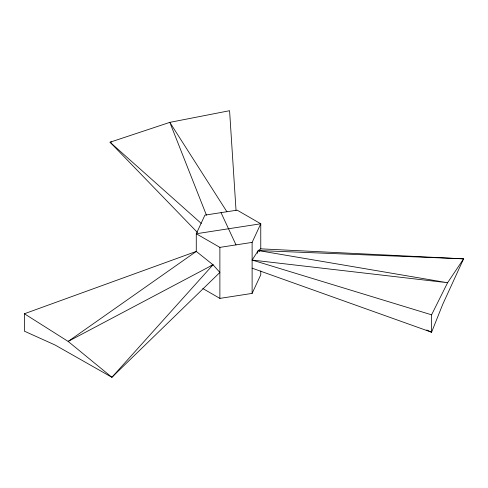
<?xml version="1.0" encoding="UTF-8"?>
<svg xmlns="http://www.w3.org/2000/svg" width="488" height="488" viewBox="0 0 488 488"><rect width="100%" height="100%" fill="white"/><g stroke="black" fill="none" stroke-linecap="round" stroke-linejoin="round"><path stroke-width="0.73" d="M257.267 253.364L258.25 250.545L260.763 248.837L463.6 258.835L442.762 304.268L431.575 332.243L252.119 268.168M202.831 288.548L219.881 298.388L252.119 293.404L252.119 242.396L260.763 223.779L237.156 210.151L204.911 215.135L196.274 233.752L196.274 251.265M252.119 293.404L260.763 274.787L260.763 270.98M431.575 314.821L447.587 282.729L463.6 258.835L258.25 250.545L252.119 260.055L431.575 314.821L431.575 332.243L426.762 329.973M196.274 251.418L68.149 341.429L24.4 313.76L24.4 331.181L54.961 344.955L111.898 377.297L219.881 272.444L213.018 264.777L196.274 251.418L24.4 313.76M210.981 265.808L213.018 264.777L111.898 377.297L68.149 341.429L213.018 264.777L211.585 265.283M260.763 248.898L260.763 223.779L196.274 233.752L219.881 247.379L252.119 242.396M111.551 141.996L110.056 142.215L197.494 232.538M252.119 260.055L447.587 282.729L258.25 250.545L259.628 251.198M258.25 250.545L259.707 250.972M201.257 223.443L110.056 142.215L169.818 122.366L229.58 110.703L236.027 210.322M226.957 211.835L169.818 122.366L206.454 215.202M221.034 212.646L236.003 244.884M219.881 247.379L219.881 298.388"/></g></svg>
